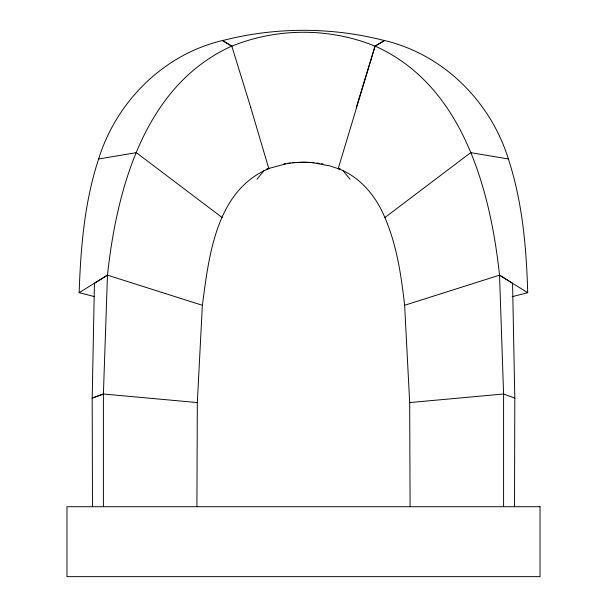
<?xml version="1.0" encoding="UTF-8"?>
<svg xmlns="http://www.w3.org/2000/svg" width="607" height="607" viewBox="0 0 607 607"><rect width="100%" height="100%" fill="white"/><g stroke="black" fill="none" stroke-linecap="round" stroke-linejoin="round"><path stroke-width="0.91" d="M503.59 506.708L503.59 394.011L499.531 275.153C490.153 188.246 462.223 85.063 375.096 46.117L338.198 168.678L329.791 165.878L312.408 162.653A94.297 94.297 0 0 0 285.776 163.913L267.065 168.898M514.524 506.708L514.804 398.078L512.566 283.279L499.531 275.153L404.634 305.283L409.679 402.562L410.097 506.708M196.903 506.708L197.321 402.562L202.366 305.283C208.907 255.82 216.077 190.59 268.802 168.625L267.05 168.837M103.41 506.708L103.41 394.011L107.469 275.153C116.863 188.231 144.747 85.223 231.791 46.117L250.737 107.424M94.73 296.671L79.153 292.688C80.693 247.618 84.434 202.04 98.63 158.966C116.423 101.574 163.587 54.448 222.534 40.517L231.791 46.117M356.279 107.424L375.058 46.17L384.451 40.586C331.68 26.905 275.335 26.905 222.557 40.586L231.813 46.178C277.209 27.694 329.677 27.588 375.058 46.17M256.928 179.27L264.075 170.559M404.634 305.291C401.212 275.502 396.857 245.266 384.884 217.541L470.675 152.653L508.385 158.973C522.452 202.055 526.436 247.633 527.703 292.695L512.217 296.679M202.366 305.291L107.469 275.153L94.434 283.279L92.196 398.078L92.476 506.708M79.153 292.688L107.469 275.153M375.096 46.117L384.489 40.517C443.444 54.455 490.593 101.581 508.385 158.973M103.41 394.011L92.196 398.078L103.41 394.011L197.321 402.562M98.63 158.966L136.34 152.645L222.124 217.541M284.046 163.837L285.821 163.602M287.597 163.366L290.26 163.017M409.679 402.562L503.59 394.011L514.804 398.078M292.923 162.668L303.439 162.251L314.092 162.668M339.966 168.829L338.213 168.617C360.247 176.956 376.059 196.236 384.884 217.541M338.198 168.678L339.95 168.898M316.755 163.017L319.419 163.366M321.194 163.602L322.97 163.837M499.531 275.168L527.703 292.695M342.872 170.506L350.019 179.224M250.714 107.371L268.818 168.678M540.033 506.708L66.967 506.708L66.967 576.65L540.033 576.65L540.033 506.708"/></g></svg>
